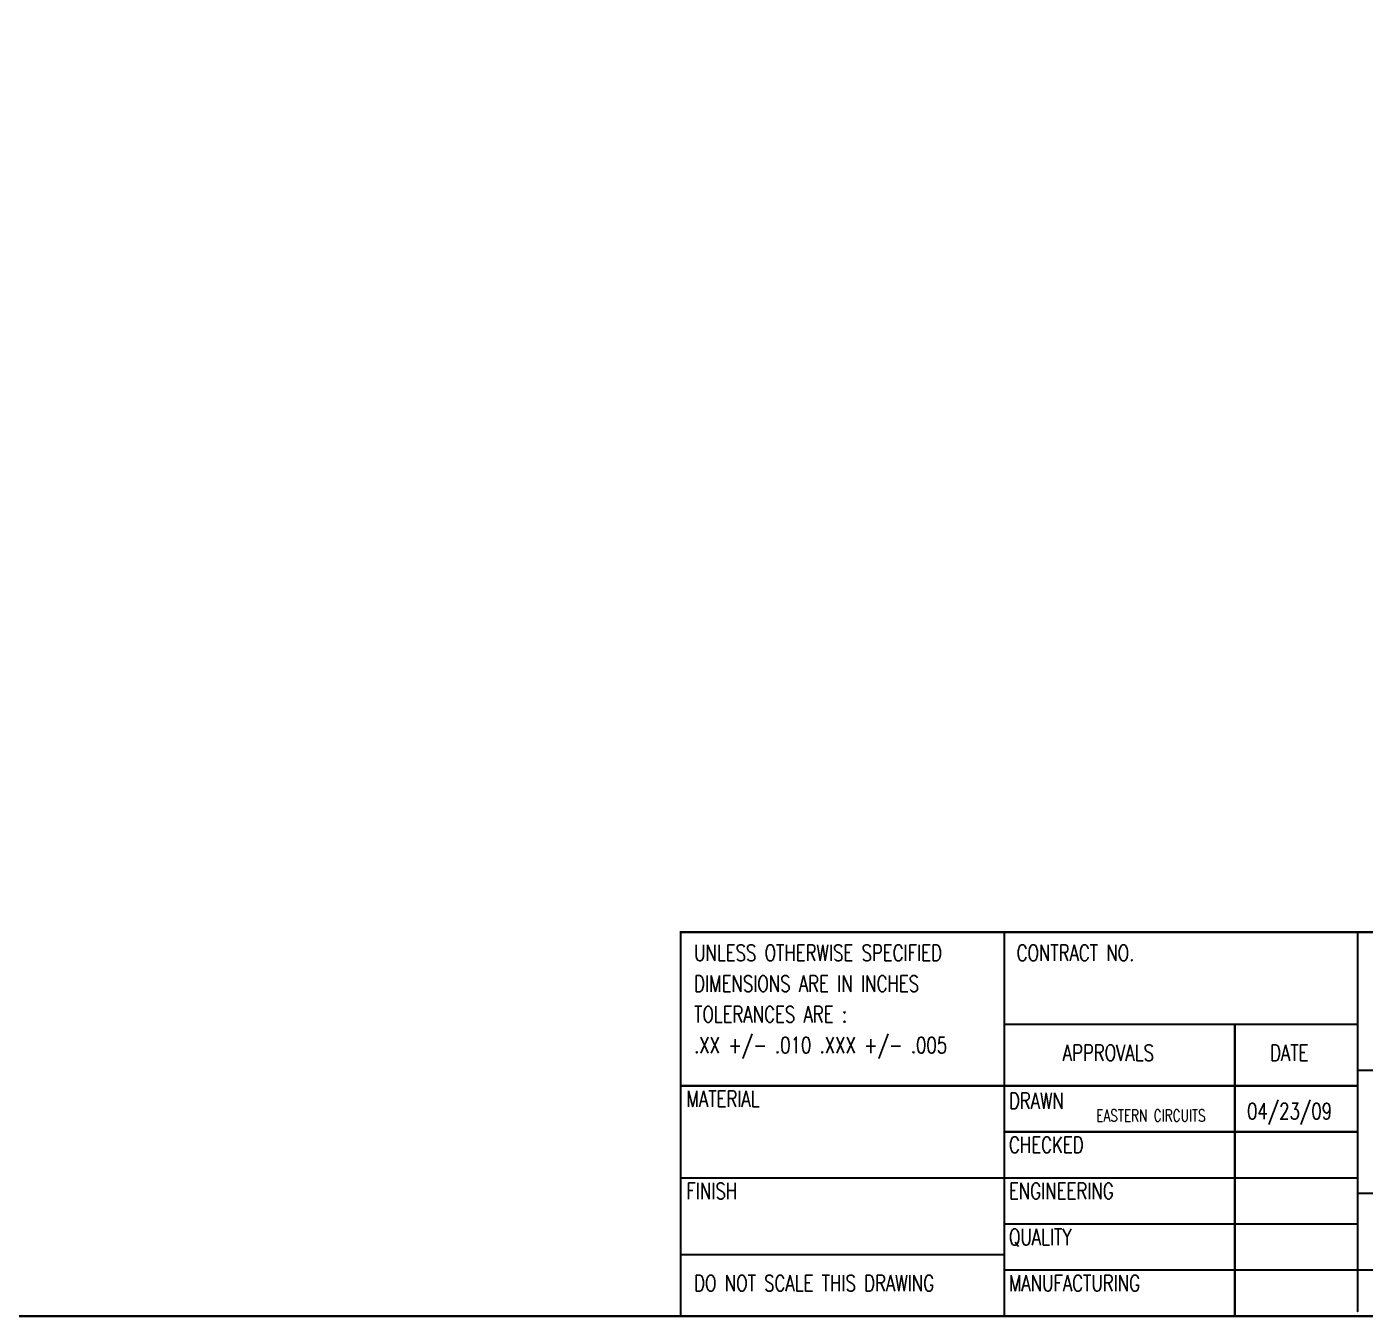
# Model space of a CAD drawing. Extents: x -3908 to 11948, y -2965 to 7442.
# Drawn here: x 5112 to 9470, y -2965 to 1236 of the extents above; entities that cross this region are included whole.
import ezdxf

# ---------------------------------------------------------------- set-up
doc = ezdxf.new("R2010")
doc.units = 0
doc.header["$MEASUREMENT"] = 0
doc.layers.get('0').update_dxf_attribs({"linetype": 'CONTINUOUS'})
doc.layers.add('2D_LINE_00', color=7, linetype='CONTINUOUS')
doc.layers.add('TEXT_00', color=7, linetype='CONTINUOUS')
doc.styles.add('W7', font='simplex', dxfattribs={"width": 0.75})

# ---------------------------------------------------------------- blocks, each defined once
blk = doc.blocks.new('DRAWING_64')
at = {"layer": '2D_LINE_00', "const_width": 7}
blk.add_lwpolyline([(355, -6.25), (16205, -6.25), (16205, -10406.25), (355, -10406.25)], close=True, dxfattribs=at)
blk = doc.blocks.new('SMOOTH_7')
at = {"const_width": 3.5}
blk.add_lwpolyline([(-1.75, 0, 1), (1.75, 0, 1)], format="xyb", close=True, dxfattribs=at)
blk = doc.blocks.new('DRAWING_65')
at = {"layer": '2D_LINE_00', "const_width": 7}
blk.add_lwpolyline([(16201, -9606.25), (13705, -9606.25), (13705, -10006.25), (16205, -10006.25), (16205, -10256.25), (12555, -10256.25), (12555, -10106.25), (13705, -10106.25), (13705, -9956.25), (12555, -9956.25), (12555, -10206.25), (11501, -10206.25)], dxfattribs=at)
at = {"layer": '2D_LINE_00'}
for p in [(13705, -9606.25), (16201, -9606.25), (12555, -9956.25), (13705, -9956.25), (13705, -10006.25), (16205, -10006.25), (12555, -10106.25), (13705, -10106.25), (11501, -10206.25), (12555, -10206.25), (12555, -10256.25), (16205, -10256.25)]:
    blk.add_blockref('SMOOTH_7', p, dxfattribs=at)
blk = doc.blocks.new('DRAWING_66')
at = {"layer": '2D_LINE_00', "const_width": 7}
blk.add_lwpolyline([(16201, -10406.25), (11501, -10406.25), (11501, -9156.25), (16205, -9156.25), (16205, -10390)], dxfattribs=at)
at = {"layer": '2D_LINE_00'}
for p in [(11501, -9156.25), (16205, -9156.25), (11501, -10406.25), (16201, -10406.25), (16205, -10390)]:
    blk.add_blockref('SMOOTH_7', p, dxfattribs=at)
blk = doc.blocks.new('DRAWING_68')
at = {"layer": '2D_LINE_00', "const_width": 7}
blk.add_lwpolyline([(12551, -10406.25), (13305, -10406.25), (13305, -9456.25)], dxfattribs=at)
at = {"layer": '2D_LINE_00'}
for p in [(13305, -9456.25), (12551, -10406.25), (13305, -10406.25)]:
    blk.add_blockref('SMOOTH_7', p, dxfattribs=at)
blk = doc.blocks.new('DRAWING_69')
at = {"layer": '2D_LINE_00', "const_width": 7}
blk.add_lwpolyline([(13705, -9156.25), (13705, -10390)], dxfattribs=at)
at = {"layer": '2D_LINE_00'}
for p in [(13705, -9156.25), (13705, -10390)]:
    blk.add_blockref('SMOOTH_7', p, dxfattribs=at)
blk = doc.blocks.new('DRAWING_72')
at = {"layer": '2D_LINE_00', "const_width": 7}
blk.add_lwpolyline([(12555, -9656.25), (13705, -9656.25)], dxfattribs=at)
at = {"layer": '2D_LINE_00'}
for p in [(12555, -9656.25), (13705, -9656.25)]:
    blk.add_blockref('SMOOTH_7', p, dxfattribs=at)
blk = doc.blocks.new('DRAWING_73')
at = {"layer": '2D_LINE_00', "const_width": 7}
blk.add_lwpolyline([(12555, -9806.25), (13705, -9806.25)], dxfattribs=at)
at = {"layer": '2D_LINE_00'}
for p in [(12555, -9806.25), (13705, -9806.25)]:
    blk.add_blockref('SMOOTH_7', p, dxfattribs=at)
blk = doc.blocks.new('DRAWING_74')
at = {"layer": '2D_LINE_00', "const_width": 7}
blk.add_lwpolyline([(12555, -9456.25), (13705, -9456.25)], dxfattribs=at)
at = {"layer": '2D_LINE_00'}
for p in [(12555, -9456.25), (13705, -9456.25)]:
    blk.add_blockref('SMOOTH_7', p, dxfattribs=at)
blk = doc.blocks.new('DRAWING_75')
at = {"layer": '2D_LINE_00', "const_width": 7}
blk.add_lwpolyline([(12555, -10406.25), (12555, -9156.25)], dxfattribs=at)
at = {"layer": '2D_LINE_00'}
for p in [(12555, -9156.25), (12555, -10406.25)]:
    blk.add_blockref('SMOOTH_7', p, dxfattribs=at)
blk = doc.blocks.new('DRAWING_76')
at = {"layer": '2D_LINE_00', "const_width": 7}
blk.add_lwpolyline([(12555, -9656.25), (11505, -9656.25)], dxfattribs=at)
at = {"layer": '2D_LINE_00'}
for p in [(11505, -9656.25), (12555, -9656.25)]:
    blk.add_blockref('SMOOTH_7', p, dxfattribs=at)
blk = doc.blocks.new('DRAWING_77')
at = {"layer": '2D_LINE_00', "const_width": 7}
blk.add_lwpolyline([(12555, -9956.25), (11505, -9956.25)], dxfattribs=at)
at = {"layer": '2D_LINE_00'}
for p in [(11505, -9956.25), (12555, -9956.25)]:
    blk.add_blockref('SMOOTH_7', p, dxfattribs=at)

msp = doc.modelspace()

# ---------------------------------------------------------------- block references
for name in ['DRAWING_64', 'DRAWING_66', 'DRAWING_75', 'DRAWING_69', 'DRAWING_68', 'DRAWING_74', 'DRAWING_65', 'DRAWING_76', 'DRAWING_72', 'DRAWING_73', 'DRAWING_77']:
    msp.add_blockref(name, (-4260, 7445))

# ---------------------------------------------------------------- texts
at = {"layer": 'TEXT_00', "style": 'W7', "width": 0.75}
for s, height, p in [('UNLESS OTHERWISE SPECIFIED', 52.5, (7285, -1805)), ('CONTRACT NO.', 52.5, (8335, -1805)), ('DIMENSIONS ARE IN INCHES', 52.5, (7285, -1905)), ('TOLERANCES ARE :', 52.5, (7285, -2005)), ('.XX +/- .010 .XXX +/- .005', 52.5, (7285, -2105)), ('APPROVALS', 52.5, (8485, -2130)), ('DATE', 52.5, (9160, -2130)), ('MATERIAL', 52.5, (7260, -2280)), ('DRAWN', 52.5, (8310, -2286.2)), ('04/23/09', 52.5, (9085, -2320)), ('EASTERN CIRCUITS', 38.5, (8593.8, -2327.5)), ('CHECKED', 52.5, (8310, -2430)), ('FINISH', 52.5, (7260, -2580)), ('ENGINEERING', 52.5, (8310, -2580)), ('QUALITY', 52.5, (8310, -2730)), ('DO NOT SCALE THIS DRAWING', 52.5, (7285, -2880)), ('MANUFACTURING', 52.5, (8310, -2880))]:
    msp.add_text(s, height=height, dxfattribs=at).set_placement(p)

doc.saveas('drawing.dxf')
